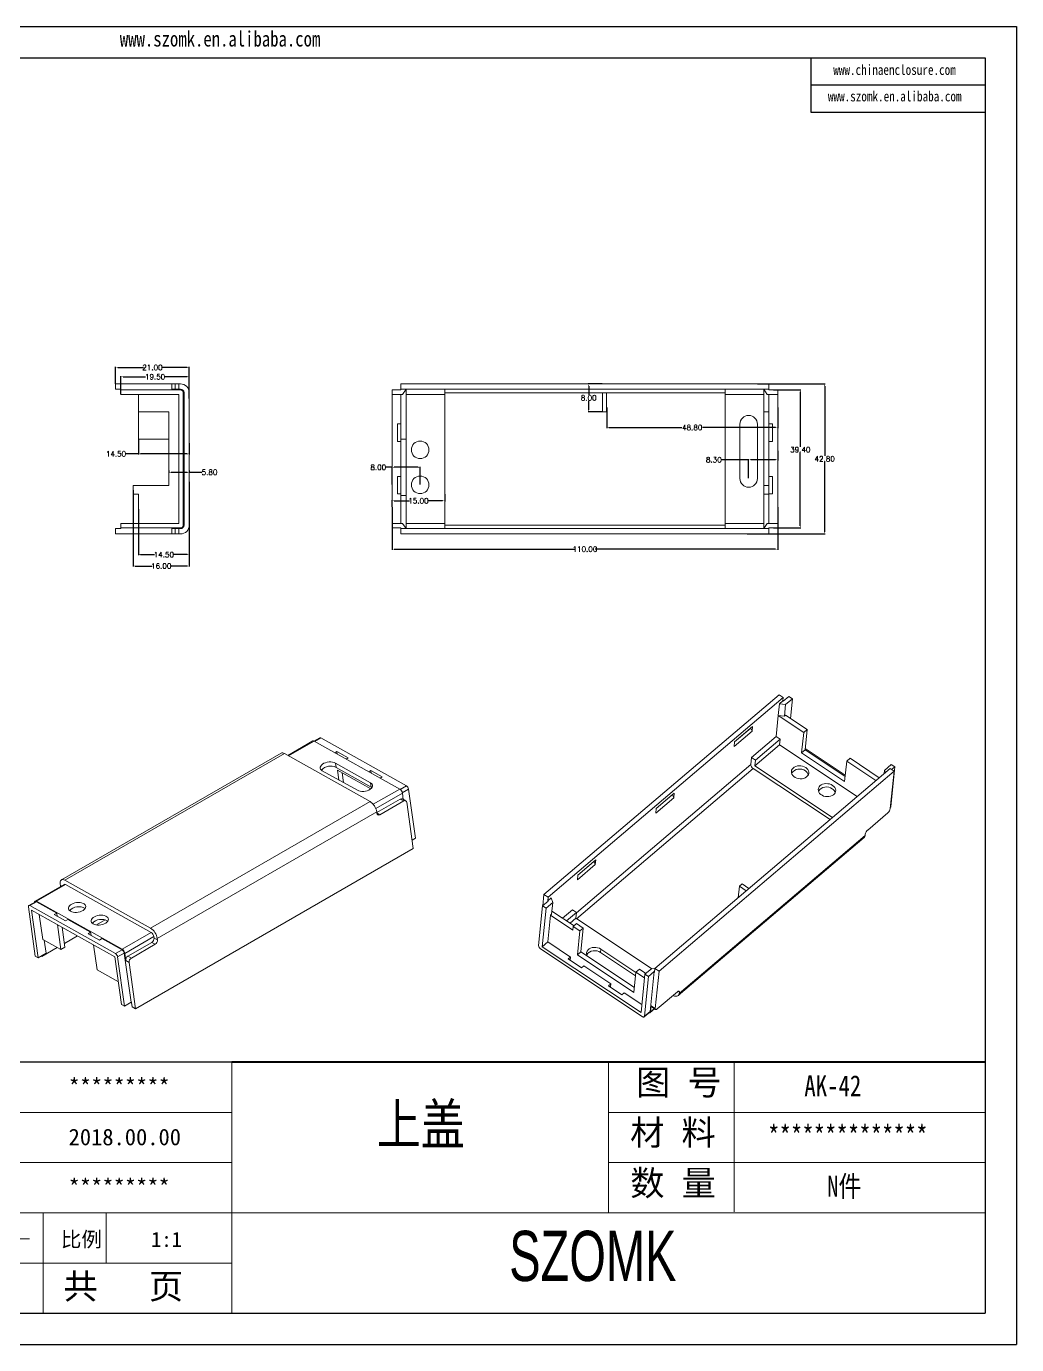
# Model space of a CAD drawing. Header units: inches. Extents: x 1696 to 3185, y 390 to 766.
# Drawn here: x 2902.4 to 3184.9, y 389.6 to 765.8 of the extents above; entities that cross this region are included whole.
import ezdxf

# ---------------------------------------------------------------- set-up
doc = ezdxf.new("R2010")
doc.units = ezdxf.units.IN
doc.header["$LTSCALE"] = 15
doc.linetypes.add('CENTER2', pattern=[28.575, 19.05, -3.175, 3.175, -3.175])
doc.layers.add('文字', color=81, linetype='Continuous')
for name, color, linetype, lineweight in [('粗实线', 7, 'Continuous', 30), ('细实线', 3, 'Continuous', 9), ('细点划线', 2, 'CENTER2', 9)]:
    doc.layers.add(name, color=color, linetype=linetype, lineweight=lineweight)
doc.styles.get("Standard").update_dxf_attribs({"font": 'txt', "bigfont": 'gbcbig.shx'})
doc.styles.add('宋体', font='', dxfattribs={"width": 0.8, "height": 3.5})
doc.styles.add('长仿宋', font='', dxfattribs={"width": 0.7, "height": 4})
doc.styles.get('宋体').set_extended_font_data('SimSun')
doc.styles.get('长仿宋').set_extended_font_data('SimSun')
doc.dimstyles.new('2', dxfattribs={"dimtxt": 1.5, "dimasz": 0.6, "dimexe": 0.18, "dimexo": 0.0625, "dimgap": 0.09, "dimtad": 0, "dimtih": 1, "dimtoh": 1, "dimzin": 0, "dimdsep": 46, "dimtxsty": 'Standard', "dimcen": 0, "dimadec": 0, "dimazin": 2, "dimtfac": 1, "dimtofl": 0, "dimtmove": 0, "dimatfit": 3, "dimfxl": 1, "dimtolj": 1, "dimtzin": 0, "dimarcsym": 0})

# ---------------------------------------------------------------- blocks, each defined once
blk = doc.blocks.new('*D397')
at = {"color": 0, "lineweight": -2}
for p, q in [((2948.83, 631.96), (2948.83, 614.89)), ((2934.33, 628.08), (2934.33, 614.89)), ((2934.93, 615.07), (2938.87, 615.07)), ((2948.23, 615.07), (2944.3, 615.07))]:
    blk.add_line(p, q, dxfattribs=at)
at = {"color": 0}
for points in [[(2934.93, 615.17), (2934.93, 614.97), (2934.33, 615.07)], [(2948.23, 615.17), (2948.23, 614.97), (2948.83, 615.07)]]:
    blk.add_solid(points, dxfattribs=at)
at = {"layer": 'Defpoints', "color": 0}
for p in [(2948.83, 632.02), (2934.33, 628.15), (2934.33, 615.07)]:
    blk.add_point(p, dxfattribs=at)
at = {"color": 0, "insert": (2941.58, 615.07), "char_height": 1.5, "attachment_point": 5}
blk.add_mtext('\\A1;14.50', dxfattribs=at)
blk = doc.blocks.new('*D398')
at = {"color": 0, "lineweight": -2}
for p, q in [((2948.83, 635.84), (2948.83, 611.65)), ((2932.83, 633.48), (2932.83, 611.65)), ((2933.43, 611.83), (2938.24, 611.83)), ((2948.23, 611.83), (2943.42, 611.83))]:
    blk.add_line(p, q, dxfattribs=at)
at = {"color": 0}
for points in [[(2933.43, 611.93), (2933.43, 611.73), (2932.83, 611.83)], [(2948.23, 611.93), (2948.23, 611.73), (2948.83, 611.83)]]:
    blk.add_solid(points, dxfattribs=at)
at = {"layer": 'Defpoints', "color": 0}
for p in [(2948.83, 635.91), (2932.83, 633.55), (2932.83, 611.83)]:
    blk.add_point(p, dxfattribs=at)
at = {"color": 0, "insert": (2940.83, 611.83), "char_height": 1.5, "attachment_point": 5}
blk.add_mtext('\\A1;16.00', dxfattribs=at)
blk = doc.blocks.new('*D400')
at = {"color": 0, "lineweight": -2}
for p, q in [((2929.33, 660.86), (2929.33, 666.02)), ((2948.83, 659.65), (2948.83, 666.02)), ((2929.93, 665.84), (2936.37, 665.84)), ((2948.23, 665.84), (2941.8, 665.84))]:
    blk.add_line(p, q, dxfattribs=at)
at = {"color": 0}
for points in [[(2929.93, 665.94), (2929.93, 665.74), (2929.33, 665.84)], [(2948.23, 665.94), (2948.23, 665.74), (2948.83, 665.84)]]:
    blk.add_solid(points, dxfattribs=at)
at = {"layer": 'Defpoints', "color": 0}
for p in [(2929.33, 665.84), (2929.33, 660.8), (2948.83, 659.59)]:
    blk.add_point(p, dxfattribs=at)
at = {"color": 0, "insert": (2939.08, 665.84), "char_height": 1.5, "attachment_point": 5}
blk.add_mtext('\\A1;19.50', dxfattribs=at)
blk = doc.blocks.new('*D401')
at = {"color": 0, "lineweight": -2}
for p, q in [((2927.83, 663.86), (2927.83, 668.68)), ((2928.43, 668.5), (2935.74, 668.5)), ((2948.23, 668.5), (2940.92, 668.5)), ((2948.83, 659.65), (2948.83, 668.68))]:
    blk.add_line(p, q, dxfattribs=at)
at = {"color": 0}
for points in [[(2928.43, 668.6), (2928.43, 668.4), (2927.83, 668.5)], [(2948.23, 668.6), (2948.23, 668.4), (2948.83, 668.5)]]:
    blk.add_solid(points, dxfattribs=at)
at = {"layer": 'Defpoints', "color": 0}
for p in [(2948.83, 668.5), (2927.83, 663.8), (2948.83, 659.59)]:
    blk.add_point(p, dxfattribs=at)
at = {"color": 0, "insert": (2938.33, 668.5), "char_height": 1.5, "attachment_point": 5}
blk.add_mtext('\\A1;21.00', dxfattribs=at)
blk = doc.blocks.new('*D402')
at = {"color": 0, "lineweight": -2}
for p, q in [((2934.33, 647.93), (2934.33, 643.64)), ((2934.33, 643.82), (2930.64, 643.82)), ((2948.23, 643.82), (2934.93, 643.82)), ((2948.83, 646.86), (2948.83, 643.64))]:
    blk.add_line(p, q, dxfattribs=at)
at = {"color": 0}
for points in [[(2934.93, 643.92), (2934.93, 643.72), (2934.33, 643.82)], [(2948.23, 643.92), (2948.23, 643.72), (2948.83, 643.82)]]:
    blk.add_solid(points, dxfattribs=at)
at = {"layer": 'Defpoints', "color": 0}
for p in [(2934.33, 648), (2934.33, 643.82), (2948.83, 646.92)]:
    blk.add_point(p, dxfattribs=at)
at = {"color": 0, "insert": (2927.93, 643.82), "char_height": 1.5, "attachment_point": 5}
blk.add_mtext('\\A1;14.50', dxfattribs=at)
blk = doc.blocks.new('*D403')
at = {"color": 0, "lineweight": -2}
for p, q in [((2943.03, 639.05), (2943.03, 638.4)), ((2943.63, 638.58), (2948.23, 638.58)), ((2948.83, 639.05), (2948.83, 638.4)), ((2948.83, 638.58), (2952.4, 638.58))]:
    blk.add_line(p, q, dxfattribs=at)
at = {"color": 0}
for points in [[(2943.63, 638.68), (2943.63, 638.48), (2943.03, 638.58)], [(2948.23, 638.68), (2948.23, 638.48), (2948.83, 638.58)]]:
    blk.add_solid(points, dxfattribs=at)
at = {"layer": 'Defpoints', "color": 0}
for p in [(2943.03, 639.11), (2948.83, 639.11), (2948.83, 638.58)]:
    blk.add_point(p, dxfattribs=at)
at = {"color": 0, "insert": (2954.61, 638.58), "char_height": 1.5, "attachment_point": 5}
blk.add_mtext('\\A1;5.80', dxfattribs=at)
blk = doc.blocks.new('*D404')
at = {"color": 0, "lineweight": -2}
for p, q in [((3006.72, 628.6), (3006.72, 616.46)), ((3116.72, 628.6), (3116.72, 616.46)), ((3007.32, 616.64), (3058.75, 616.64)), ((3116.12, 616.64), (3064.68, 616.64))]:
    blk.add_line(p, q, dxfattribs=at)
at = {"color": 0}
for points in [[(3007.32, 616.74), (3007.32, 616.54), (3006.72, 616.64)], [(3116.12, 616.74), (3116.12, 616.54), (3116.72, 616.64)]]:
    blk.add_solid(points, dxfattribs=at)
at = {"layer": 'Defpoints', "color": 0}
for p in [(3006.72, 628.66), (3116.72, 628.66), (3116.72, 616.64)]:
    blk.add_point(p, dxfattribs=at)
at = {"color": 0, "insert": (3061.72, 616.64), "char_height": 1.5, "attachment_point": 5}
blk.add_mtext('\\A1;110.00', dxfattribs=at)
blk = doc.blocks.new('*D405')
at = {"color": 0, "lineweight": -2}
for p, q in [((3067.92, 657.1), (3067.92, 651.17)), ((3116.72, 657.1), (3116.72, 651.17)), ((3068.52, 651.35), (3089.35, 651.35)), ((3116.12, 651.35), (3095.28, 651.35))]:
    blk.add_line(p, q, dxfattribs=at)
at = {"color": 0}
for points in [[(3068.52, 651.45), (3068.52, 651.25), (3067.92, 651.35)], [(3116.12, 651.45), (3116.12, 651.25), (3116.72, 651.35)]]:
    blk.add_solid(points, dxfattribs=at)
at = {"layer": 'Defpoints', "color": 0}
for p in [(3067.92, 657.16), (3116.72, 657.16), (3067.92, 651.35)]:
    blk.add_point(p, dxfattribs=at)
at = {"color": 0, "insert": (3092.32, 651.35), "char_height": 1.5, "attachment_point": 5}
blk.add_mtext('\\A1;48.80', dxfattribs=at)
blk = doc.blocks.new('*D406')
at = {"color": 0, "lineweight": -2}
for p, q in [((3116.72, 644.69), (3116.72, 641.99)), ((3108.42, 642.17), (3100.7, 642.17)), ((3108.42, 636.88), (3108.42, 642.35)), ((3116.12, 642.17), (3109.02, 642.17))]:
    blk.add_line(p, q, dxfattribs=at)
at = {"color": 0}
for points in [[(3109.02, 642.27), (3109.02, 642.07), (3108.42, 642.17)], [(3116.12, 642.27), (3116.12, 642.07), (3116.72, 642.17)]]:
    blk.add_solid(points, dxfattribs=at)
at = {"layer": 'Defpoints', "color": 0}
for p in [(3116.72, 644.76), (3108.42, 642.17), (3108.42, 636.82)]:
    blk.add_point(p, dxfattribs=at)
at = {"color": 0, "insert": (3098.48, 642.17), "char_height": 1.5, "attachment_point": 5}
blk.add_mtext('\\A1;8.30', dxfattribs=at)
blk = doc.blocks.new('*D407')
at = {"color": 0, "lineweight": -2}
for p, q in [((3006.72, 640), (3004.85, 640)), ((3006.72, 635.06), (3006.72, 640.18)), ((3014.12, 640), (3007.32, 640)), ((3014.72, 635.06), (3014.72, 640.18))]:
    blk.add_line(p, q, dxfattribs=at)
at = {"color": 0}
for points in [[(3007.32, 640.1), (3007.32, 639.9), (3006.72, 640)], [(3014.12, 640.1), (3014.12, 639.9), (3014.72, 640)]]:
    blk.add_solid(points, dxfattribs=at)
at = {"layer": 'Defpoints', "color": 0}
for p in [(3006.72, 640), (3006.72, 635), (3014.72, 635)]:
    blk.add_point(p, dxfattribs=at)
at = {"color": 0, "insert": (3002.76, 640), "char_height": 1.5, "attachment_point": 5}
blk.add_mtext('\\A1;8.00', dxfattribs=at)
blk = doc.blocks.new('*D408')
at = {"color": 0, "lineweight": -2}
for p, q in [((3021.72, 632.38), (3021.72, 630.27)), ((3006.72, 628.73), (3006.72, 630.63)), ((3007.32, 630.45), (3011.63, 630.45)), ((3021.12, 630.45), (3016.81, 630.45))]:
    blk.add_line(p, q, dxfattribs=at)
at = {"color": 0}
for points in [[(3007.32, 630.55), (3007.32, 630.35), (3006.72, 630.45)], [(3021.12, 630.55), (3021.12, 630.35), (3021.72, 630.45)]]:
    blk.add_solid(points, dxfattribs=at)
at = {"layer": 'Defpoints', "color": 0}
for p in [(3021.72, 632.45), (3006.72, 630.45), (3006.72, 628.66)]:
    blk.add_point(p, dxfattribs=at)
at = {"color": 0, "insert": (3014.22, 630.45), "char_height": 1.5, "attachment_point": 5}
blk.add_mtext('\\A1;15.00', dxfattribs=at)
blk = doc.blocks.new('*D409')
at = {"color": 0, "lineweight": -2}
for p, q in [((3066.65, 663.8), (3062.61, 663.8)), ((3062.79, 663.2), (3062.79, 660.64)), ((3062.79, 656.4), (3062.79, 658.96)), ((3066.65, 655.8), (3062.61, 655.8))]:
    blk.add_line(p, q, dxfattribs=at)
at = {"color": 0}
for points in [[(3062.69, 663.2), (3062.89, 663.2), (3062.79, 663.8)], [(3062.69, 656.4), (3062.89, 656.4), (3062.79, 655.8)]]:
    blk.add_solid(points, dxfattribs=at)
at = {"layer": 'Defpoints', "color": 0}
for p in [(3062.79, 663.8), (3066.72, 663.8), (3066.72, 655.8)]:
    blk.add_point(p, dxfattribs=at)
at = {"color": 0, "insert": (3062.79, 659.8), "char_height": 1.5, "attachment_point": 5}
blk.add_mtext('\\A1;8.00', dxfattribs=at)
blk = doc.blocks.new('*D410')
at = {"color": 0, "lineweight": -2}
for p, q in [((3110.92, 663.8), (3130.3, 663.8)), ((3130.12, 663.2), (3130.12, 643.24)), ((3130.12, 621.6), (3130.12, 641.56)), ((3108.03, 621), (3130.3, 621))]:
    blk.add_line(p, q, dxfattribs=at)
at = {"color": 0}
for points in [[(3130.02, 663.2), (3130.22, 663.2), (3130.12, 663.8)], [(3130.02, 621.6), (3130.22, 621.6), (3130.12, 621)]]:
    blk.add_solid(points, dxfattribs=at)
at = {"layer": 'Defpoints', "color": 0}
for p in [(3110.86, 663.8), (3107.96, 621), (3130.12, 621)]:
    blk.add_point(p, dxfattribs=at)
at = {"color": 0, "insert": (3130.12, 642.4), "char_height": 1.5, "attachment_point": 5}
blk.add_mtext('\\A1;42.80', dxfattribs=at)
blk = doc.blocks.new('*D411')
at = {"color": 0, "lineweight": -2}
for p, q in [((3115.53, 662.1), (3123.34, 662.1)), ((3123.16, 661.5), (3123.16, 645.87)), ((3123.16, 623.3), (3123.16, 644.19)), ((3115.53, 622.7), (3123.34, 622.7))]:
    blk.add_line(p, q, dxfattribs=at)
at = {"color": 0}
for points in [[(3123.06, 661.5), (3123.26, 661.5), (3123.16, 662.1)], [(3123.06, 623.3), (3123.26, 623.3), (3123.16, 622.7)]]:
    blk.add_solid(points, dxfattribs=at)
at = {"layer": 'Defpoints', "color": 0}
for p in [(3115.47, 662.1), (3123.16, 662.1), (3115.47, 622.7)]:
    blk.add_point(p, dxfattribs=at)
at = {"color": 0, "insert": (3123.16, 645.03), "char_height": 1.5, "attachment_point": 5}
blk.add_mtext('\\A1;39.40', dxfattribs=at)

msp = doc.modelspace()

# ---------------------------------------------------------------- linework, layer by layer
for p, q in [((2652.777, 765.847), (3184.879, 765.847)), ((3184.879, 765.847), (3184.879, 389.613)), ((2666.545, 756.889), (3175.921, 756.889)), ((3126.155, 756.889), (3126.155, 741.337)), ((3175.921, 756.889), (3175.921, 398.571)), ((3126.155, 749.113), (3175.921, 749.113)), ((3126.155, 741.337), (3175.921, 741.337)), ((2960.93, 470.235), (2853.435, 470.235)), ((2666.545, 398.571), (3175.921, 398.571)), ((2652.777, 389.613), (3184.879, 389.613))]:
    msp.add_line(p, q)
at = {"color": 7, "linetype": 'Continuous', "lineweight": 15}
for p, q in [((2927.832, 662.297), (2927.832, 663.797)), ((2927.832, 663.797), (2943.832, 663.797)), ((2929.332, 662.297), (2927.832, 662.297)), ((2929.332, 662.297), (2929.332, 662.097)), ((2943.832, 662.297), (2943.832, 663.797)), ((2943.832, 663.797), (2944.832, 663.797)), ((2943.832, 662.297), (2946.332, 662.297)), ((2944.832, 663.797), (2944.832, 662.297)), ((2944.832, 663.797), (2945.832, 663.797)), ((2945.832, 663.797), (2945.832, 662.297)), ((2945.832, 663.797), (2946.332, 663.797)), ((3009.216, 662.297), (3009.216, 663.797)), ((3009.216, 663.797), (3114.216, 663.797)), ((3009.216, 662.297), (3114.216, 662.297)), ((3009.216, 662.297), (3009.216, 662.097)), ((3009.716, 660.797), (3010.716, 662.297)), ((3010.716, 647.997), (3010.716, 662.297)), ((3021.716, 660.797), (3021.716, 662.297)), ((3101.716, 660.797), (3101.716, 662.297)), ((3112.716, 662.297), (3113.716, 660.797)), ((3112.716, 655.797), (3112.716, 662.297)), ((3114.216, 662.297), (3114.216, 663.797)), ((3114.216, 662.297), (3114.216, 662.097)), ((2929.332, 662.097), (2946.332, 662.097)), ((2929.332, 660.797), (2929.332, 662.097)), ((2945.832, 660.797), (2929.332, 660.797)), ((2934.332, 660.797), (2934.332, 655.797)), ((2945.832, 623.997), (2945.832, 660.797)), ((2947.132, 623.497), (2947.132, 661.297)), ((2947.332, 661.297), (2947.332, 623.497)), ((2948.832, 661.297), (2948.832, 623.497)), ((3006.716, 660.797), (3006.716, 662.097)), ((3009.216, 662.097), (3006.716, 662.097)), ((3006.716, 660.797), (3009.716, 660.797)), ((3006.716, 623.997), (3006.716, 660.797)), ((3009.216, 660.797), (3009.216, 647.997)), ((3010.716, 660.797), (3021.716, 660.797)), ((3021.716, 661.297), (3066.716, 661.297)), ((3021.716, 660.797), (3021.716, 623.997)), ((3067.916, 661.297), (3066.716, 661.297)), ((3066.716, 661.297), (3066.716, 655.797)), ((3067.916, 655.797), (3067.916, 661.297)), ((3067.916, 661.297), (3101.716, 661.297)), ((3112.716, 660.797), (3101.716, 660.797)), ((3101.716, 660.797), (3101.716, 623.997)), ((3116.716, 660.797), (3113.716, 660.797)), ((3114.216, 662.097), (3116.716, 662.097)), ((3114.216, 660.797), (3114.216, 655.797)), ((3116.716, 660.797), (3116.716, 662.097)), ((3116.716, 623.997), (3116.716, 660.797)), ((2943.032, 655.797), (2934.332, 655.797)), ((2934.332, 647.997), (2934.332, 655.797)), ((2943.032, 634.797), (2943.032, 655.797)), ((3066.716, 655.797), (3067.916, 655.797)), ((3112.716, 655.797), (3114.216, 655.797)), ((3112.716, 655.797), (3112.716, 634.797)), ((3114.216, 634.797), (3114.216, 655.797)), ((3009.216, 652.397), (3008.216, 652.397)), ((3008.216, 652.397), (3008.216, 647.397)), ((3105.916, 636.817), (3105.916, 652.297)), ((3110.916, 652.297), (3110.916, 636.817)), ((3114.216, 652.397), (3115.216, 652.397)), ((3115.216, 652.397), (3115.216, 647.397)), ((2934.332, 647.997), (2943.032, 647.997)), ((3008.216, 647.397), (3009.216, 647.397)), ((3009.216, 647.997), (3010.716, 647.997)), ((3009.216, 647.997), (3009.216, 631.997)), ((3010.716, 647.997), (3010.716, 631.997)), ((3115.216, 647.397), (3114.216, 647.397)), ((3009.216, 637.397), (3008.216, 637.397)), ((3008.216, 637.397), (3008.216, 632.397)), ((3114.216, 637.397), (3115.216, 637.397)), ((3115.216, 637.397), (3115.216, 632.397)), ((2932.832, 632.297), (2932.832, 634.797)), ((2932.832, 634.797), (2943.032, 634.797)), ((2932.832, 632.297), (2934.332, 632.297)), ((2934.332, 632.297), (2934.332, 623.997)), ((3008.216, 632.397), (3009.216, 632.397)), ((3114.216, 634.797), (3112.716, 634.797)), ((3112.716, 634.797), (3112.716, 632.297)), ((3112.716, 632.297), (3114.216, 632.297)), ((3112.716, 622.497), (3112.716, 632.297)), ((3114.216, 632.297), (3114.216, 634.797)), ((3115.216, 632.397), (3114.216, 632.397)), ((3114.216, 632.297), (3114.216, 623.997)), ((3010.716, 631.997), (3009.216, 631.997)), ((3009.216, 631.997), (3009.216, 623.997)), ((3010.716, 622.497), (3010.716, 631.997)), ((2927.832, 622.497), (2927.832, 620.997)), ((2929.332, 622.497), (2927.832, 622.497)), ((2927.832, 620.997), (2943.832, 620.997)), ((2929.332, 623.997), (2929.332, 622.697)), ((2945.832, 623.997), (2929.332, 623.997)), ((2929.332, 622.697), (2946.332, 622.697)), ((2929.332, 622.697), (2929.332, 622.497)), ((2943.832, 622.497), (2946.332, 622.497)), ((2943.832, 620.997), (2943.832, 622.497)), ((2944.832, 620.997), (2943.832, 620.997)), ((2944.832, 622.497), (2944.832, 620.997)), ((2945.832, 620.997), (2944.832, 620.997)), ((2945.832, 622.497), (2945.832, 620.997)), ((2945.832, 620.997), (2946.332, 620.997)), ((3006.716, 623.997), (3006.716, 622.697)), ((3006.716, 623.997), (3009.716, 623.997)), ((3009.216, 622.697), (3006.716, 622.697)), ((3009.216, 622.697), (3009.216, 622.497)), ((3009.216, 622.497), (3009.216, 620.997)), ((3114.216, 622.497), (3009.216, 622.497)), ((3114.216, 620.997), (3009.216, 620.997)), ((3010.716, 622.497), (3009.716, 623.997)), ((3010.716, 623.997), (3021.716, 623.997)), ((3021.716, 623.997), (3021.716, 622.497)), ((3101.716, 623.497), (3021.716, 623.497)), ((3101.716, 623.997), (3101.716, 622.497)), ((3112.716, 623.997), (3101.716, 623.997)), ((3113.716, 623.997), (3112.716, 622.497)), ((3116.716, 623.997), (3113.716, 623.997)), ((3114.216, 622.697), (3116.716, 622.697)), ((3114.216, 622.697), (3114.216, 622.497)), ((3114.216, 622.497), (3114.216, 620.997)), ((3116.716, 623.997), (3116.716, 622.697)), ((3050.038, 518.051), (3117.093, 575.107)), ((3051.188, 517.285), (3118.243, 574.341)), ((3117.184, 572.527), (3116.85, 569.196)), ((3118.243, 574.341), (3117.093, 575.107)), ((3117.184, 572.527), (3118.142, 573.342)), ((3117.184, 572.527), (3118.973, 572.304)), ((3118.243, 574.341), (3118.142, 573.342)), ((3118.296, 573.24), (3118.142, 573.342)), ((3118.296, 573.24), (3119.892, 574.598)), ((3118.973, 572.304), (3118.639, 568.973)), ((3120.889, 573.934), (3118.973, 572.304)), ((3120.889, 573.934), (3119.892, 574.598)), ((3120.326, 568.333), (3120.889, 573.934)), ((3116.85, 569.196), (3116.248, 563.2)), ((3116.85, 569.196), (3124.133, 564.343)), ((3118.639, 568.973), (3116.85, 569.196)), ((3118.958, 569.245), (3118.639, 568.973)), ((3125.091, 565.159), (3118.958, 569.245)), ((3109.387, 564.674), (3104.278, 560.327)), ((3109.071, 565.595), (3104.409, 561.629)), ((3104.412, 561.659), (3109.521, 566.006)), ((3109.074, 565.626), (3109.071, 565.595)), ((3109.071, 565.595), (3109.387, 564.674)), ((3109.521, 566.006), (3109.387, 564.674)), ((3124.133, 564.343), (3125.091, 565.159)), ((3124.509, 559.363), (3125.091, 565.159)), ((2984.053, 561.893), (2976.911, 557.772)), ((2986.039, 562.808), (2984.408, 561.867)), ((3008.87, 548.176), (2984.438, 561.851)), ((2986.347, 562.775), (3010.779, 549.099)), ((3104.278, 560.327), (3104.412, 561.659)), ((3116.248, 563.2), (3109.223, 557.223)), ((3110.206, 554.791), (3117.231, 560.768)), ((3117.398, 562.434), (3110.373, 556.457)), ((3117.398, 562.434), (3116.248, 563.2)), ((3117.398, 562.434), (3117.231, 560.768)), ((3117.231, 560.768), (3139.363, 546.022)), ((3123.551, 558.547), (3124.133, 564.343)), ((2975.005, 558.404), (2912.391, 522.278)), ((2975.968, 558.3), (2913.354, 522.173)), ((3000.4, 544.625), (2975.968, 558.3)), ((2990.968, 558.902), (2990.347, 558.544)), ((2994.199, 557.093), (2990.968, 558.902)), ((2991.074, 558.137), (2990.968, 558.902)), ((2993.579, 556.735), (2994.199, 557.093)), ((3109.223, 557.223), (3109.023, 555.224)), ((3110.373, 556.457), (3109.223, 557.223)), ((3123.551, 558.547), (3124.509, 559.363)), ((3135.817, 550.375), (3123.551, 558.547)), ((3135.954, 551.737), (3124.509, 559.363)), ((3124.55, 559.768), (3135.994, 552.142)), ((3137.357, 556.986), (3136.399, 556.171)), ((3145.709, 551.421), (3137.357, 556.986)), ((2986.786, 553.42), (2996.791, 547.819)), ((3000.563, 549.996), (2990.558, 555.596)), ((2990.73, 554.359), (2990.558, 555.596)), ((3000.735, 548.759), (2990.73, 554.359)), ((3000.63, 548.233), (2991.103, 553.565)), ((2991.103, 553.565), (2991.489, 550.787)), ((3000.663, 553.475), (3000.042, 553.117)), ((3003.895, 551.666), (3000.663, 553.475)), ((3000.769, 552.71), (3000.663, 553.475)), ((3148.754, 554.012), (3081.7, 496.956)), ((3149.904, 553.246), (3082.85, 496.19)), ((3131.636, 539.446), (3109.722, 554.047)), ((3110.373, 556.457), (3110.206, 554.791)), ((3132.339, 540.044), (3110.206, 554.791)), ((3136.399, 556.171), (3135.817, 550.375)), ((3136.399, 556.171), (3144.751, 550.606)), ((3147.093, 552.599), (3147.184, 553.507)), ((3149.1, 555.137), (3147.184, 553.507)), ((3147.184, 553.507), (3147.428, 552.884)), ((3148.754, 554.012), (3149.904, 553.246)), ((3149.904, 553.246), (3148.834, 542.587)), ((3150.097, 554.473), (3148.96, 543.148)), ((3149.1, 555.137), (3150.097, 554.473)), ((3149.203, 553.713), (3150.097, 554.473)), ((2992.815, 550.045), (2992.429, 552.823)), ((3000.735, 548.759), (3000.563, 549.996)), ((3003.274, 551.308), (3003.895, 551.666)), ((3000.974, 548.597), (3000.735, 548.759)), ((3009.874, 545.242), (3009.631, 546.99)), ((3013.337, 534.135), (3011.387, 548.15)), ((3087.036, 545.655), (3081.927, 541.308)), ((3086.719, 546.577), (3082.058, 542.61)), ((3082.061, 542.64), (3087.17, 546.987)), ((3086.722, 546.607), (3086.719, 546.577)), ((3086.719, 546.577), (3087.036, 545.655)), ((3087.17, 546.987), (3087.036, 545.655)), ((2937.786, 508.498), (3000.4, 544.625)), ((3009.048, 545.318), (3002.332, 541.443)), ((3010.018, 544.775), (3003.228, 540.858)), ((3010.018, 544.775), (3009.048, 545.318)), ((3010.621, 544.824), (3009.651, 545.366)), ((3012.721, 531.196), (3010.887, 544.386)), ((3081.927, 541.308), (3082.061, 542.64)), ((3002.302, 541.659), (2939.688, 505.533)), ((3002.359, 541.247), (3002.302, 541.659)), ((3148.128, 541.377), (3142.381, 536.487)), ((3088.341, 489.215), (3141.345, 534.317)), ((3088.637, 489.842), (3141.642, 534.944)), ((3141.675, 535.277), (3141.642, 534.944)), ((2933.511, 485.493), (3012.721, 531.196)), ((3012.389, 533.588), (3013.337, 534.135)), ((3064.368, 527.558), (3059.706, 523.591)), ((3059.709, 523.622), (3064.818, 527.969)), ((3064.371, 527.588), (3064.368, 527.558)), ((3064.368, 527.558), (3064.684, 526.636)), ((3064.818, 527.969), (3064.684, 526.636)), ((3064.684, 526.636), (3059.576, 522.289)), ((3059.576, 522.289), (3059.709, 523.622)), ((2913.141, 520.978), (2904.843, 516.19)), ((2913.526, 520.937), (2905.228, 516.149)), ((2912.082, 520.604), (2912.025, 521.017)), ((2937.786, 508.498), (2913.354, 522.173)), ((2937.958, 507.261), (2913.526, 520.937)), ((3105.783, 520.439), (3105.455, 517.169)), ((3106.549, 521.091), (3105.783, 520.439)), ((3105.783, 520.439), (3107.754, 519.125)), ((3108.52, 519.777), (3106.549, 521.091)), ((2904.943, 516.017), (2903.057, 514.929)), ((2905.251, 515.984), (2903.365, 514.896)), ((2929.66, 502.473), (2905.228, 516.149)), ((2911.003, 512.764), (2905.251, 515.984)), ((3051.241, 516.184), (3049.645, 514.825)), ((3050.038, 518.051), (3049.721, 514.89)), ((3051.188, 517.285), (3050.038, 518.051)), ((3050.641, 514.161), (3052.557, 515.791)), ((3051.088, 516.286), (3051.188, 517.285)), ((3052.046, 517.101), (3051.088, 516.286)), ((3051.241, 516.184), (3051.088, 516.286)), ((3052.557, 515.791), (3052.046, 517.101)), ((3052.223, 512.46), (3052.557, 515.791)), ((2904.888, 500.51), (2902.939, 514.525)), ((2903.365, 514.896), (2927.796, 501.22)), ((2903.837, 513.643), (2927.622, 500.33)), ((2903.837, 513.643), (2905.729, 500.04)), ((2907.041, 505.25), (2906.046, 512.406)), ((2910.249, 512.329), (2911.003, 512.764)), ((2913.48, 510.52), (2910.249, 512.329)), ((2911.132, 511.834), (2911.003, 512.764)), ((3049.645, 514.825), (3048.508, 503.5)), ((3049.538, 503.169), (3050.641, 514.161)), ((3050.641, 514.161), (3049.645, 514.825)), ((3051.904, 512.189), (3051.134, 504.527)), ((3051.904, 512.189), (3052.223, 512.46)), ((3058.266, 507.949), (3051.904, 512.189)), ((3052.314, 513.368), (3058.622, 509.166)), ((3055.326, 511.362), (3058.134, 513.751)), ((3056.476, 510.596), (3059.284, 512.985)), ((3059.284, 512.985), (3058.134, 513.751)), ((3059.284, 512.985), (3059.117, 511.32)), ((2911.217, 509.512), (2912.212, 502.356)), ((2912.543, 508.77), (2913.344, 503.009)), ((2914.235, 510.955), (2913.48, 510.52)), ((2920.698, 507.337), (2914.235, 510.955)), ((2921.866, 510.453), (2921.793, 510.411)), ((2924.819, 510.821), (2922.328, 509.384)), ((3059.117, 511.32), (3057.48, 509.927)), ((3058.367, 508.948), (3058.266, 507.949)), ((3059.325, 509.764), (3058.367, 508.948)), ((3058.367, 508.948), (3060.283, 507.671)), ((3080.702, 496.938), (3059.117, 511.32)), ((3061.241, 508.487), (3059.325, 509.764)), ((3060.283, 507.671), (3061.241, 508.487)), ((3060.559, 501.691), (3061.241, 508.487)), ((2912.212, 502.356), (2907.041, 505.25)), ((2907.992, 501.346), (2907.483, 505.003)), ((2916.97, 506.292), (2913.19, 504.112)), ((2919.944, 506.902), (2920.698, 507.337)), ((2923.176, 505.093), (2919.944, 506.902)), ((2920.828, 506.407), (2920.698, 507.337)), ((2923.93, 505.528), (2923.176, 505.093)), ((2929.682, 502.309), (2923.93, 505.528)), ((2929.66, 502.473), (2937.958, 507.261)), ((2938.719, 506.075), (2930.421, 501.287)), ((2931.347, 500.486), (2938.136, 504.403)), ((2939.106, 503.861), (2938.136, 504.403)), ((2938.776, 505.663), (2938.719, 506.075)), ((2938.776, 505.663), (2939.746, 505.12)), ((2939.746, 505.12), (2939.688, 505.533)), ((3051.134, 504.527), (3049.538, 503.169)), ((3057.574, 500.237), (3051.134, 504.527)), ((3060.283, 507.671), (3059.601, 500.876)), ((2905.729, 500.04), (2904.888, 500.51)), ((2905.729, 500.04), (2907.992, 501.346)), ((2906.817, 500.434), (2906.611, 500.549)), ((2906.817, 500.434), (2906.787, 500.651)), ((2911.164, 502.943), (2906.817, 500.434)), ((2913.344, 503.009), (2912.212, 502.356)), ((2922.554, 496.568), (2921.558, 503.724)), ((2927.796, 501.22), (2929.682, 502.309)), ((2930.291, 501.36), (2928.405, 500.271)), ((2930.291, 501.36), (2932.24, 487.345)), ((2930.707, 499.226), (2930.421, 501.287)), ((2931.347, 500.486), (2932.316, 499.943)), ((2932.316, 499.943), (2939.106, 503.861)), ((3049.068, 502.558), (3078.046, 483.251)), ((3049.538, 503.169), (3077.749, 484.372)), ((3060.559, 501.691), (3059.601, 500.876)), ((3059.601, 500.876), (3075.7, 490.15)), ((3075.837, 491.512), (3060.559, 501.691)), ((3066.263, 502.489), (3066.163, 501.49)), ((3066.163, 501.49), (3076.169, 494.823)), ((3066.263, 502.489), (3076.27, 495.822)), ((2927.622, 500.33), (2929.514, 486.727)), ((2930.354, 486.256), (2928.405, 500.271)), ((2931.677, 498.684), (2930.707, 499.226)), ((2933.511, 485.493), (2931.677, 498.684)), ((3056.935, 499.693), (3057.574, 500.237)), ((3060.768, 497.139), (3056.935, 499.693)), ((3057.457, 499.345), (3057.487, 499.371)), ((3057.574, 500.237), (3057.487, 499.371)), ((3061.407, 497.683), (3060.768, 497.139)), ((3069.073, 492.575), (3061.407, 497.683)), ((3077.24, 496.761), (3076.282, 495.946)), ((3077.24, 496.761), (3079.065, 495.545)), ((3078.853, 495.364), (3080.769, 496.995)), ((3081.692, 496.879), (3080.769, 496.995)), ((3081.599, 495.957), (3081.7, 496.956)), ((3081.7, 496.956), (3082.85, 496.19)), ((2928.618, 493.174), (2922.554, 496.568)), ((3075.7, 490.15), (3076.282, 495.946)), ((3078.746, 494.304), (3076.282, 495.946)), ((3077.749, 484.372), (3078.853, 495.364)), ((3079.85, 494.7), (3078.712, 483.375)), ((3078.853, 495.364), (3079.85, 494.7)), ((3081.446, 496.059), (3079.85, 494.7)), ((3080.309, 484.733), (3081.446, 496.059)), ((3081.599, 495.957), (3081.446, 496.059)), ((3082.85, 496.19), (3081.779, 485.531)), ((3068.435, 492.032), (3069.073, 492.575)), ((3072.268, 489.478), (3068.435, 492.032)), ((3068.957, 491.684), (3068.986, 491.709)), ((3069.073, 492.575), (3068.986, 491.709)), ((3072.906, 490.021), (3072.268, 489.478)), ((3077.977, 486.642), (3072.906, 490.021)), ((3082.351, 485.408), (3088.099, 490.298)), ((3088.67, 490.175), (3088.637, 489.842)), ((2929.514, 486.727), (2930.354, 486.256)), ((2932.24, 487.345), (2930.354, 486.256)), ((2932.37, 487.272), (2932.24, 487.345)), ((2932.542, 486.036), (2932.37, 487.272)), ((2932.542, 486.036), (2933.511, 485.493)), ((3080.344, 484.38), (3081.579, 485.431)), ((3080.63, 486.297), (3080.462, 484.631)), ((3080.63, 486.297), (3081.779, 485.531)), ((3080.714, 486.008), (3081.864, 485.242)), ((3078.618, 483.174), (3080.214, 484.533)), ((3078.712, 483.375), (3080.309, 484.733))]:
    msp.add_line(p, q, dxfattribs=at)
at = {"color": 8, "linetype": 'Continuous', "lineweight": 15}
for p, q in [((2984.438, 561.851), (2977.143, 557.642)), ((2986.347, 562.775), (2984.595, 561.764)), ((3109.023, 555.224), (3059.275, 512.894)), ((3059.336, 511.174), (3109.722, 554.047)), ((3001.313, 543.816), (3008.87, 548.176)), ((3009.631, 546.99), (3002.033, 542.606)), ((3009.011, 548.079), (3010.779, 549.099)), ((3011.387, 548.15), (3009.605, 547.122)), ((3148.884, 543.083), (3148.96, 543.148)), ((3002.345, 541.353), (3003.228, 540.858)), ((2912.082, 520.604), (2912.291, 520.488)), ((3088.67, 490.175), (3088.287, 490.431)), ((3080.462, 484.631), (3081.48, 485.497))]:
    msp.add_line(p, q, dxfattribs=at)
at = {"color": 7, "linetype": 'Continuous', "lineweight": 15, "flags": 128}
for points in [[(2990.558, 555.596), (2990.181, 555.76), (2989.738, 555.87), (2989.248, 555.92), (2988.733, 555.908), (2988.215, 555.835), (2987.718, 555.704), (2987.262, 555.521), (2986.868, 555.294), (2986.552, 555.032), (2986.33, 554.747), (2986.209, 554.452), (2986.196, 554.159), (2986.292, 553.882), (2986.491, 553.632), (2986.786, 553.42)], [(3124.706, 554.335), (3125.059, 554.05), (3125.332, 553.721), (3125.514, 553.362), (3125.598, 552.987), (3125.58, 552.611), (3125.461, 552.251), (3125.245, 551.92), (3124.942, 551.632), (3124.564, 551.399), (3124.127, 551.231), (3123.647, 551.135), (3123.146, 551.114), (3122.643, 551.169), (3122.16, 551.298), (3121.715, 551.495), (3121.327, 551.754), (3121.012, 552.062), (3120.783, 552.408), (3120.649, 552.777), (3120.616, 553.154), (3120.685, 553.524), (3120.854, 553.872), (3121.114, 554.183), (3121.456, 554.444), (3121.866, 554.645), (3122.327, 554.778), (3122.82, 554.838), (3123.325, 554.821), (3123.82, 554.728), (3124.287, 554.564), (3124.706, 554.335)], [(2996.791, 547.819), (2997.168, 547.655), (2997.612, 547.546), (2998.101, 547.496), (2998.616, 547.507), (2999.134, 547.58), (2999.631, 547.711), (3000.087, 547.894), (3000.481, 548.122), (3000.797, 548.384), (3001.02, 548.668), (3001.14, 548.964), (3001.153, 549.256), (3001.057, 549.534), (3000.858, 549.784), (3000.563, 549.996)], [(3132.372, 549.227), (3132.725, 548.942), (3132.998, 548.613), (3133.18, 548.254), (3133.264, 547.879), (3133.246, 547.503), (3133.127, 547.143), (3132.911, 546.812), (3132.608, 546.524), (3132.23, 546.292), (3131.793, 546.124), (3131.314, 546.027), (3130.812, 546.006), (3130.309, 546.061), (3129.826, 546.19), (3129.381, 546.388), (3128.993, 546.646), (3128.678, 546.954), (3128.449, 547.3), (3128.315, 547.669), (3128.282, 548.047), (3128.351, 548.417), (3128.52, 548.764), (3128.78, 549.075), (3129.123, 549.336), (3129.532, 549.538), (3129.993, 549.671), (3130.486, 549.73), (3130.991, 549.713), (3131.487, 549.62), (3131.953, 549.456), (3132.372, 549.227)], [(2913.354, 522.173), (2913.044, 522.31), (2912.757, 522.362), (2912.505, 522.328), (2912.295, 522.209), (2912.138, 522.009), (2912.038, 521.736), (2912, 521.401), (2912.025, 521.017)], [(2912.085, 520.369), (2912.09, 520.435), (2912.082, 520.604)], [(2905.228, 516.149), (2905.104, 516.203), (2904.989, 516.224), (2904.888, 516.211), (2904.804, 516.163), (2904.741, 516.083), (2904.701, 515.974), (2904.687, 515.87)], [(2914.924, 513.294), (2915.288, 513.134), (2915.714, 513.026), (2916.185, 512.972), (2916.682, 512.977), (2917.183, 513.039), (2917.67, 513.156), (2918.121, 513.323), (2918.519, 513.534), (2918.847, 513.779), (2919.091, 514.049), (2919.242, 514.333), (2919.293, 514.619), (2919.243, 514.895), (2919.093, 515.15), (2918.85, 515.373), (2918.523, 515.556), (2918.126, 515.691), (2917.675, 515.773), (2917.188, 515.797), (2916.686, 515.763), (2916.19, 515.673), (2915.718, 515.53), (2915.292, 515.341), (2914.927, 515.111), (2914.64, 514.852), (2914.441, 514.574), (2914.339, 514.288), (2914.339, 514.006), (2914.439, 513.739), (2914.637, 513.498), (2914.924, 513.294)], [(2903.365, 514.896), (2903.266, 514.939), (2903.174, 514.956), (2903.093, 514.945), (2903.026, 514.907), (2902.976, 514.843), (2902.944, 514.756), (2902.931, 514.649), (2902.939, 514.525)], [(2921.387, 509.676), (2921.751, 509.516), (2922.177, 509.408), (2922.648, 509.355), (2923.145, 509.359), (2923.647, 509.421), (2924.133, 509.538), (2924.585, 509.706), (2924.983, 509.916), (2925.31, 510.162), (2925.555, 510.432), (2925.705, 510.715), (2925.757, 511.001), (2925.706, 511.277), (2925.556, 511.532), (2925.313, 511.755), (2924.986, 511.938), (2924.589, 512.073), (2924.138, 512.155), (2923.652, 512.179), (2923.15, 512.146), (2922.653, 512.056), (2922.182, 511.913), (2921.755, 511.723), (2921.39, 511.494), (2921.103, 511.235), (2920.904, 510.956), (2920.803, 510.67), (2920.802, 510.388), (2920.903, 510.121), (2921.101, 509.881), (2921.387, 509.676)], [(3062.39, 500.471), (3062.248, 500.782), (3062.174, 501.171), (3062.208, 501.557), (3062.35, 501.925), (3062.593, 502.259), (3062.927, 502.543), (3063.337, 502.765), (3063.805, 502.916), (3064.31, 502.989), (3064.831, 502.98), (3065.345, 502.891), (3065.83, 502.725), (3066.263, 502.489)], [(3086.88, 489.262), (3086.93, 489.237), (3087.299, 489.092), (3087.646, 489.025), (3087.957, 489.039), (3088.221, 489.132), (3088.427, 489.302), (3088.568, 489.542), (3088.637, 489.842)], [(3088.099, 490.298), (3088.222, 490.391), (3088.338, 490.455), (3088.442, 490.488), (3088.531, 490.487), (3088.6, 490.454), (3088.647, 490.389), (3088.671, 490.295), (3088.67, 490.175)], [(3081.779, 485.531), (3081.779, 485.411), (3081.802, 485.317), (3081.85, 485.252), (3081.919, 485.219), (3082.008, 485.218), (3082.112, 485.25), (3082.228, 485.315), (3082.351, 485.408)], [(3078.046, 483.251), (3078.166, 483.181), (3078.284, 483.135), (3078.395, 483.113), (3078.495, 483.118), (3078.579, 483.148), (3078.645, 483.202), (3078.69, 483.279), (3078.712, 483.375)]]:
    msp.add_lwpolyline(points, dxfattribs=at)
at = {"color": 7, "linetype": 'Continuous', "lineweight": 15}
for centre in [(3014.716, 644.997), (3014.716, 634.997)]:
    msp.add_circle(centre, 2.5, dxfattribs=at)
for centre, radius, start, end in [((2946.332, 661.297), 2.5, 0, 90), ((2946.332, 661.297), 1, 0, 90), ((2946.332, 661.297), 0.8, 0, 90), ((3108.416, 652.297), 2.5, 0, 180), ((3108.416, 636.817), 2.5, 180, 0), ((2946.332, 623.497), 0.8, 270, 0), ((2946.332, 623.497), 1, 270, 0), ((2946.332, 623.497), 2.5, 270, 0), ((2984.21, 561.543), 0.384, 53.51259, 114.1133), ((2986.164, 562.528), 0.307, 53.51259, 114.1133), ((2975.397, 557.528), 0.96, 53.51259, 114.1133), ((2989.163, 551.147), 3.574, 64.00113, 137.05418), ((3110.492, 555.301), 1.471, 182.99965, 238.46432), ((3122.936, 551.105), 2.786, 53.19649, 144.63828), ((3123.596, 551.679), 1.939, 16.68184, 58.64237), ((3007.898, 546.715), 1.755, 9.00483, 56.35923), ((3010.001, 547.931), 1.404, 9.00483, 56.35923), ((3130.602, 545.997), 2.786, 53.19649, 144.63828), ((3131.262, 546.572), 1.939, 16.68184, 58.64237), ((2997.969, 540.973), 4.387, 9.00483, 56.35923), ((3009.391, 544.832), 0.594, 63.961, 125.17621), ((3010.348, 544.348), 0.54, 4.06642, 127.68799), ((3146.742, 542.996), 2.132, 310.57369, 348.92047), ((3148.672, 543.161), 0.288, 312.01866, 357.37729), ((3002.898, 541.285), 0.54, 184.06642, 307.68799), ((3140.743, 534.985), 0.899, 312.01866, 357.37729), ((3143.767, 534.867), 2.132, 130.57369, 168.92047), ((2913.298, 520.628), 0.384, 53.51259, 114.1133), ((2905.068, 515.737), 0.307, 53.51259, 114.1133), ((2917.268, 511.086), 3.506, 58.37578, 137.45924), ((2923.732, 507.468), 3.506, 58.37578, 137.45924), ((2935.356, 504.846), 4.387, 9.00483, 56.35923), ((2936.986, 505.801), 1.755, 9.00483, 56.35923), ((2937.433, 505.553), 1.347, 301.45846, 4.69402), ((2938.403, 505.01), 1.347, 301.45846, 4.69402), ((2927.019, 500.052), 1.404, 9.00483, 56.35923), ((2928.687, 501.013), 1.755, 9.00483, 56.35923), ((2928.905, 501.14), 1.404, 9.00483, 56.35923), ((2932.05, 499.337), 1.347, 121.45846, 184.69402), ((3049.683, 503.561), 1.177, 182.99965, 238.46432), ((3064.491, 499.278), 2.773, 52.91476, 144.92001), ((2933.02, 498.794), 1.347, 121.45846, 184.69402), ((3080.9, 486.219), 0.281, 163.93413, 228.54897), ((3080.096, 484.664), 0.368, 249.13881, 354.81078), ((3080.021, 484.747), 0.288, 312.01866, 357.37729)]:
    msp.add_arc(centre, radius, start, end, dxfattribs=at)
at = {"layer": '粗实线', "color": 7, "lineweight": 40}
msp.add_line((3175.921, 470.235), (2960.93, 470.235), dxfattribs=at)
at = {"layer": '细实线', "color": 7}
for p, q in [((2960.93, 470.235), (2960.93, 398.571)), ((3068.426, 470.235), (3068.426, 427.237)), ((3104.257, 470.235), (3104.257, 427.538)), ((2960.93, 455.902), (2853.435, 455.902)), ((3175.921, 455.902), (3068.426, 455.902)), ((2960.93, 441.569), (2853.435, 441.569)), ((3175.921, 441.569), (3068.426, 441.569)), ((3175.921, 427.237), (2853.435, 427.237)), ((2907.182, 427.237), (2907.182, 398.571)), ((2925.098, 427.237), (2925.098, 412.904)), ((2960.93, 412.904), (2853.435, 412.904))]:
    msp.add_line(p, q, dxfattribs=at)
at = {"layer": '细点划线', "color": 7}
msp.add_line((2887.557, 419.807), (2903.293, 419.807), dxfattribs=at)

# ---------------------------------------------------------------- texts
at = {"char_height": 4.71356, "width": 2678.95232, "attachment_point": 1}
for s, insert in [('{\\fSimHei|b0|i0|c134|p49;*********}', (2914.408, 465.561)), ('{\\fSimHei|b0|i0|c134|p49;2018.00.00}', (2914.408, 451.228)), ('{\\fSimHei|b0|i0|c134|p49;*********}', (2914.408, 436.896))]:
    msp.add_mtext(s, dxfattribs=dict(at, insert=insert))
at = {"layer": '文字', "color": 0, "attachment_point": 1, "style": '宋体'}
for s, insert, char_height, width in [('www.szomk.en.alibaba.com', (2929.02, 764.475), 4.37944, 76.94262), ('www.chinaenclosure.com', (3132.566, 754.92), 2.91963, 51.29508), ('www.szomk.en.alibaba.com', (3131.04, 747.359), 2.91963, 51.29508), ('{\\H1.111x;AK-42}', (3124.311, 466.491), 5.37477, 62.13839), ('上盖', (3002.324, 458.301), 11.52, 147.27905), ('{\\H1.111x;**************}', (3113.973, 452.158), 5.37477, 62.13839), ('{\\H1.111x;N件}', (3130.813, 437.825), 5.37477, 62.13839)]:
    msp.add_mtext(s, dxfattribs=dict(at, insert=insert, char_height=char_height, width=width))
at = {"layer": '粗实线', "insert": (3040.109, 422.104), "char_height": 14.33272, "width": 160.72731, "attachment_point": 1, "style": '长仿宋'}
msp.add_mtext('{\\fSTXinwei|b0|i0|c134|p2;SZOMK}', dxfattribs=at)
at = {"layer": '细实线', "color": 7, "attachment_point": 1}
for s, insert, char_height, width in [('{\\fSimSun|b0|i0|c134|p54;图 号}', (3076.306, 468.059), 7.16636, 35.83181), ('{\\fSimSun|b0|i0|c134|p54;材 料   }', (3074.607, 453.726), 7.16636, 35.83181), ('{\\fSimSun|b0|i0|c134|p54;数 量}', (3074.642, 439.323), 7.16636, 32.37853), ('{\\fSimSun|b0|i0|c134|p54;比例}', (2912.199, 421.808), 4.29982, 18.87486), ('{\\fSimSun|b0|i0|c134|p54;1:1}', (2937.953, 421.808), 4.29982, 18.87486), ('{\\fSimSun|b0|i0|c134|p54; 共   页}', (2908.059, 409.831), 7.16636, 53.74771)]:
    msp.add_mtext(s, dxfattribs=dict(at, insert=insert, char_height=char_height, width=width))

# ---------------------------------------------------------------- dimensions: what is measured, and where the dimension line sits
for base, p1, p2, picture, middle in [((2948.832, 668.499), (2927.832, 663.797), (2948.832, 659.587), '*D401', (2938.332, 668.499)), ((2929.332, 665.845), (2948.832, 659.587), (2929.332, 660.797), '*D400', (2939.082, 665.845)), ((3067.916, 651.346), (3116.716, 657.161), (3067.916, 657.161), '*D405', (3092.316, 651.346)), ((3006.716, 630.447), (3021.716, 632.446), (3006.716, 628.664), '*D408', (3014.216, 630.447)), ((2934.332, 615.071), (2948.832, 632.018), (2934.332, 628.147), '*D397', (2941.582, 615.071)), ((3116.716, 616.638), (3006.716, 628.664), (3116.716, 628.664), '*D404', (3061.716, 616.638))]:
    dim = msp.add_linear_dim(base=base, p1=p1, p2=p2, dimstyle='2')
    dim.commit()
    dim.dimension.update_dxf_attribs({"geometry": picture, "text_midpoint": middle})
dim = msp.add_linear_dim(base=(3062.788, 663.797), p1=(3066.716, 655.797), p2=(3066.716, 663.797), angle=90, dimstyle='2')
dim.commit()
dim.dimension.update_dxf_attribs({"geometry": '*D409', "text_midpoint": (3062.788, 659.797)})
for base, p1, p2, picture, middle in [((3130.123, 620.997), (3110.856, 663.797), (3107.963, 620.997), '*D410', (3130.123, 642.397)), ((3123.159, 662.097), (3115.466, 622.697), (3115.466, 662.097), '*D411', (3123.159, 645.032))]:
    dim = msp.add_linear_dim(base=base, p1=p1, p2=p2, angle=90, dimstyle='2')
    dim.commit()
    dim.dimension.update_dxf_attribs({"geometry": picture, "text_midpoint": middle, "dimtype": 160})
for base, p1, p2, picture, middle in [((2934.332, 643.818), (2948.832, 646.925), (2934.332, 647.997), '*D402', (2927.93, 643.818)), ((3108.416, 642.17), (3116.716, 644.755), (3108.416, 636.817), '*D406', (3098.483, 642.17)), ((3006.716, 639.997), (3014.716, 634.997), (3006.716, 634.997), '*D407', (3002.757, 639.997)), ((2932.832, 611.835), (2948.832, 635.907), (2932.832, 633.547), '*D398', (2940.832, 611.835)), ((2948.832, 638.583), (2943.032, 639.114), (2948.832, 639.114), '*D403', (2954.612, 638.583))]:
    dim = msp.add_linear_dim(base=base, p1=p1, p2=p2, dimstyle='2')
    dim.commit()
    dim.dimension.update_dxf_attribs({"geometry": picture, "text_midpoint": middle, "dimtype": 160})

doc.saveas('drawing.dxf')
